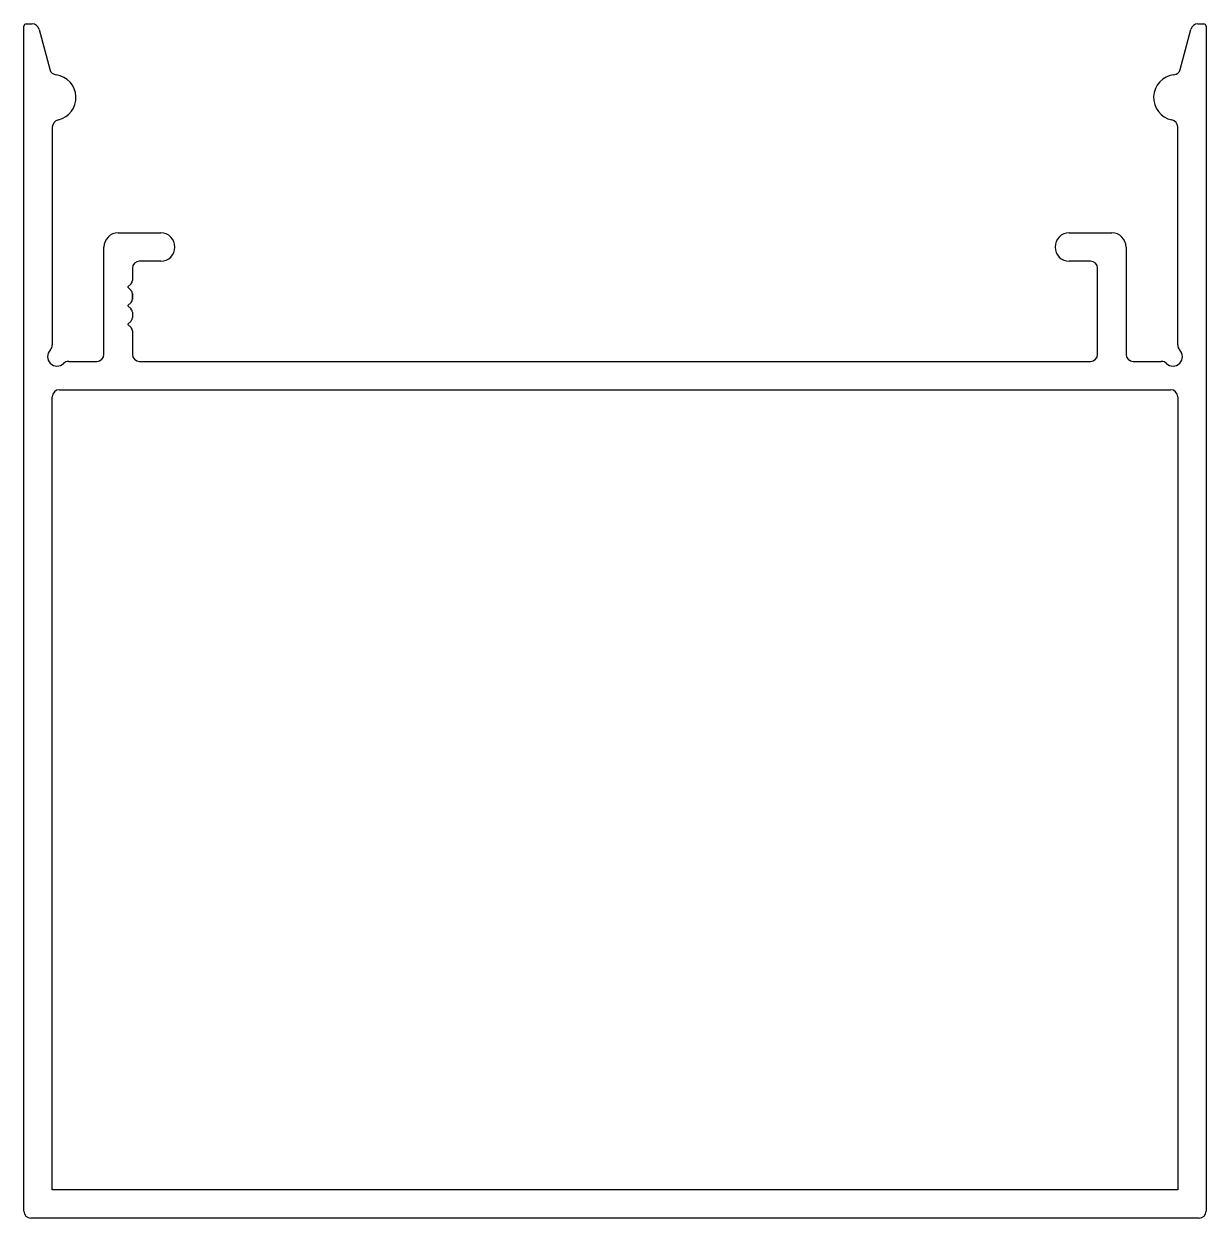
# Model space of a CAD drawing. Extents: x -33.4 to 30.1, y 1.6 to 65.7.
import ezdxf

# ---------------------------------------------------------------- set-up
doc = ezdxf.new("R2010")
doc.units = 0
doc.layers.add('AL_EXTRUSIONS', color=141, linetype='CONTINUOUS')

msp = doc.modelspace()

# ---------------------------------------------------------------- linework, layer by layer
at = {"layer": 'AL_EXTRUSIONS', "color": 7}
for p, q in [((-33.364, 1.96), (-33.364, 65.608)), ((-33.237, 65.735), (-32.968, 65.735)), ((-32.968, 65.735), (-32.925, 65.735)), ((-32.542, 65.439), (-31.979, 63.297)), ((28.745, 63.28), (29.313, 65.439)), ((29.696, 65.735), (29.739, 65.735)), ((29.739, 65.735), (30.008, 65.735)), ((30.135, 65.608), (30.135, 1.96)), ((-31.84, 60.18), (-31.84, 48.491)), ((28.611, 48.491), (28.611, 60.201)), ((-28.3, 54.508), (-26.014, 54.508)), ((22.785, 54.508), (25.071, 54.508)), ((-29.062, 47.986), (-29.062, 53.746)), ((25.833, 53.746), (25.833, 47.986)), ((-26.014, 52.984), (-27.157, 52.984)), ((23.928, 52.984), (22.785, 52.984)), ((-27.538, 52.603), (-27.538, 51.95)), ((24.309, 47.986), (24.309, 52.603)), ((-27.611, 51.773), (-27.782, 51.602)), ((-27.782, 51.591), (-27.611, 51.419)), ((-27.538, 51.95), (-27.538, 51.95)), ((-27.611, 50.773), (-27.782, 50.602)), ((-27.538, 51.243), (-27.538, 50.95)), ((-27.538, 50.95), (-27.538, 51.243)), ((-27.538, 51.243), (-27.538, 50.95)), ((-27.538, 50.95), (-27.538, 51.243)), ((-27.538, 51.243), (-27.538, 50.95)), ((-27.782, 50.591), (-27.611, 50.42)), ((-27.538, 50.243), (-27.538, 49.95)), ((-27.611, 49.773), (-27.782, 49.602)), ((-27.782, 49.591), (-27.611, 49.42)), ((-27.538, 49.243), (-27.538, 47.986)), ((-30.954, 47.605), (-29.443, 47.605)), ((-27.157, 47.605), (23.928, 47.605)), ((26.214, 47.605), (27.725, 47.605)), ((-31.84, 3.103), (-31.84, 45.7)), ((-31.459, 46.081), (28.23, 46.081)), ((28.611, 45.7), (28.611, 3.103)), ((28.611, 3.103), (-31.84, 3.103)), ((29.754, 1.579), (-32.983, 1.579))]:
    msp.add_line(p, q, dxfattribs=at)
for centre, radius, start, end in [((-33.237, 65.608), 0.127, 90, 180), ((-32.925, 65.338), 0.396, 14.73099, 90), ((29.696, 65.338), 0.396, 90, 165.26901), ((30.008, 65.608), 0.127, 360, 90), ((-31.586, 63.4), 0.406, 194.73099, 264.60648), ((-31.797, 61.777), 1.231, 283.45302, 81.94321), ((28.54, 61.778), 1.226, 96.18361, 258.5375), ((28.377, 63.377), 0.381, 274.76046, 345.26901), ((-31.434, 60.18), 0.406, 100.78976, 180), ((28.23, 60.201), 0.381, 360, 79.96064), ((-28.3, 53.746), 0.762, 90, 180), ((-26.014, 53.746), 0.762, 270, 90), ((22.785, 53.746), 0.762, 90, 270), ((25.071, 53.746), 0.762, 360, 90), ((-27.157, 52.603), 0.381, 90, 180), ((23.928, 52.603), 0.381, 360, 90), ((-27.777, 51.596), 0.008, 135, 225), ((-27.788, 51.95), 0.25, 315, 0), ((-27.788, 51.243), 0.25, 0, 45), ((-27.788, 50.95), 0.25, 315, 360), ((-27.777, 50.596), 0.008, 135, 225), ((-27.788, 50.243), 0.25, 360, 45), ((-27.777, 49.596), 0.008, 135, 225), ((-27.788, 49.95), 0.25, 315, 360), ((-27.788, 49.243), 0.25, 0, 45), ((-31.586, 47.859), 0.508, 136.23826, 313.76174), ((-32.247, 48.491), 0.406, 316.22807, 359.98982), ((28.357, 47.859), 0.508, 226.23826, 43.76174), ((29.018, 48.491), 0.406, 180, 223.76174), ((-30.954, 47.198), 0.406, 90, 133.76174), ((-29.443, 47.986), 0.381, 270, 0), ((-27.157, 47.986), 0.381, 180, 270), ((23.928, 47.986), 0.381, 270, 0), ((26.214, 47.986), 0.381, 180, 270), ((27.725, 47.198), 0.406, 46.23826, 90), ((-31.459, 45.7), 0.381, 90, 180), ((28.23, 45.7), 0.381, 360, 90), ((-32.983, 1.96), 0.381, 180, 270), ((29.754, 1.96), 0.381, 270, 0)]:
    msp.add_arc(centre, radius, start, end, dxfattribs=at)

doc.saveas('drawing.dxf')
